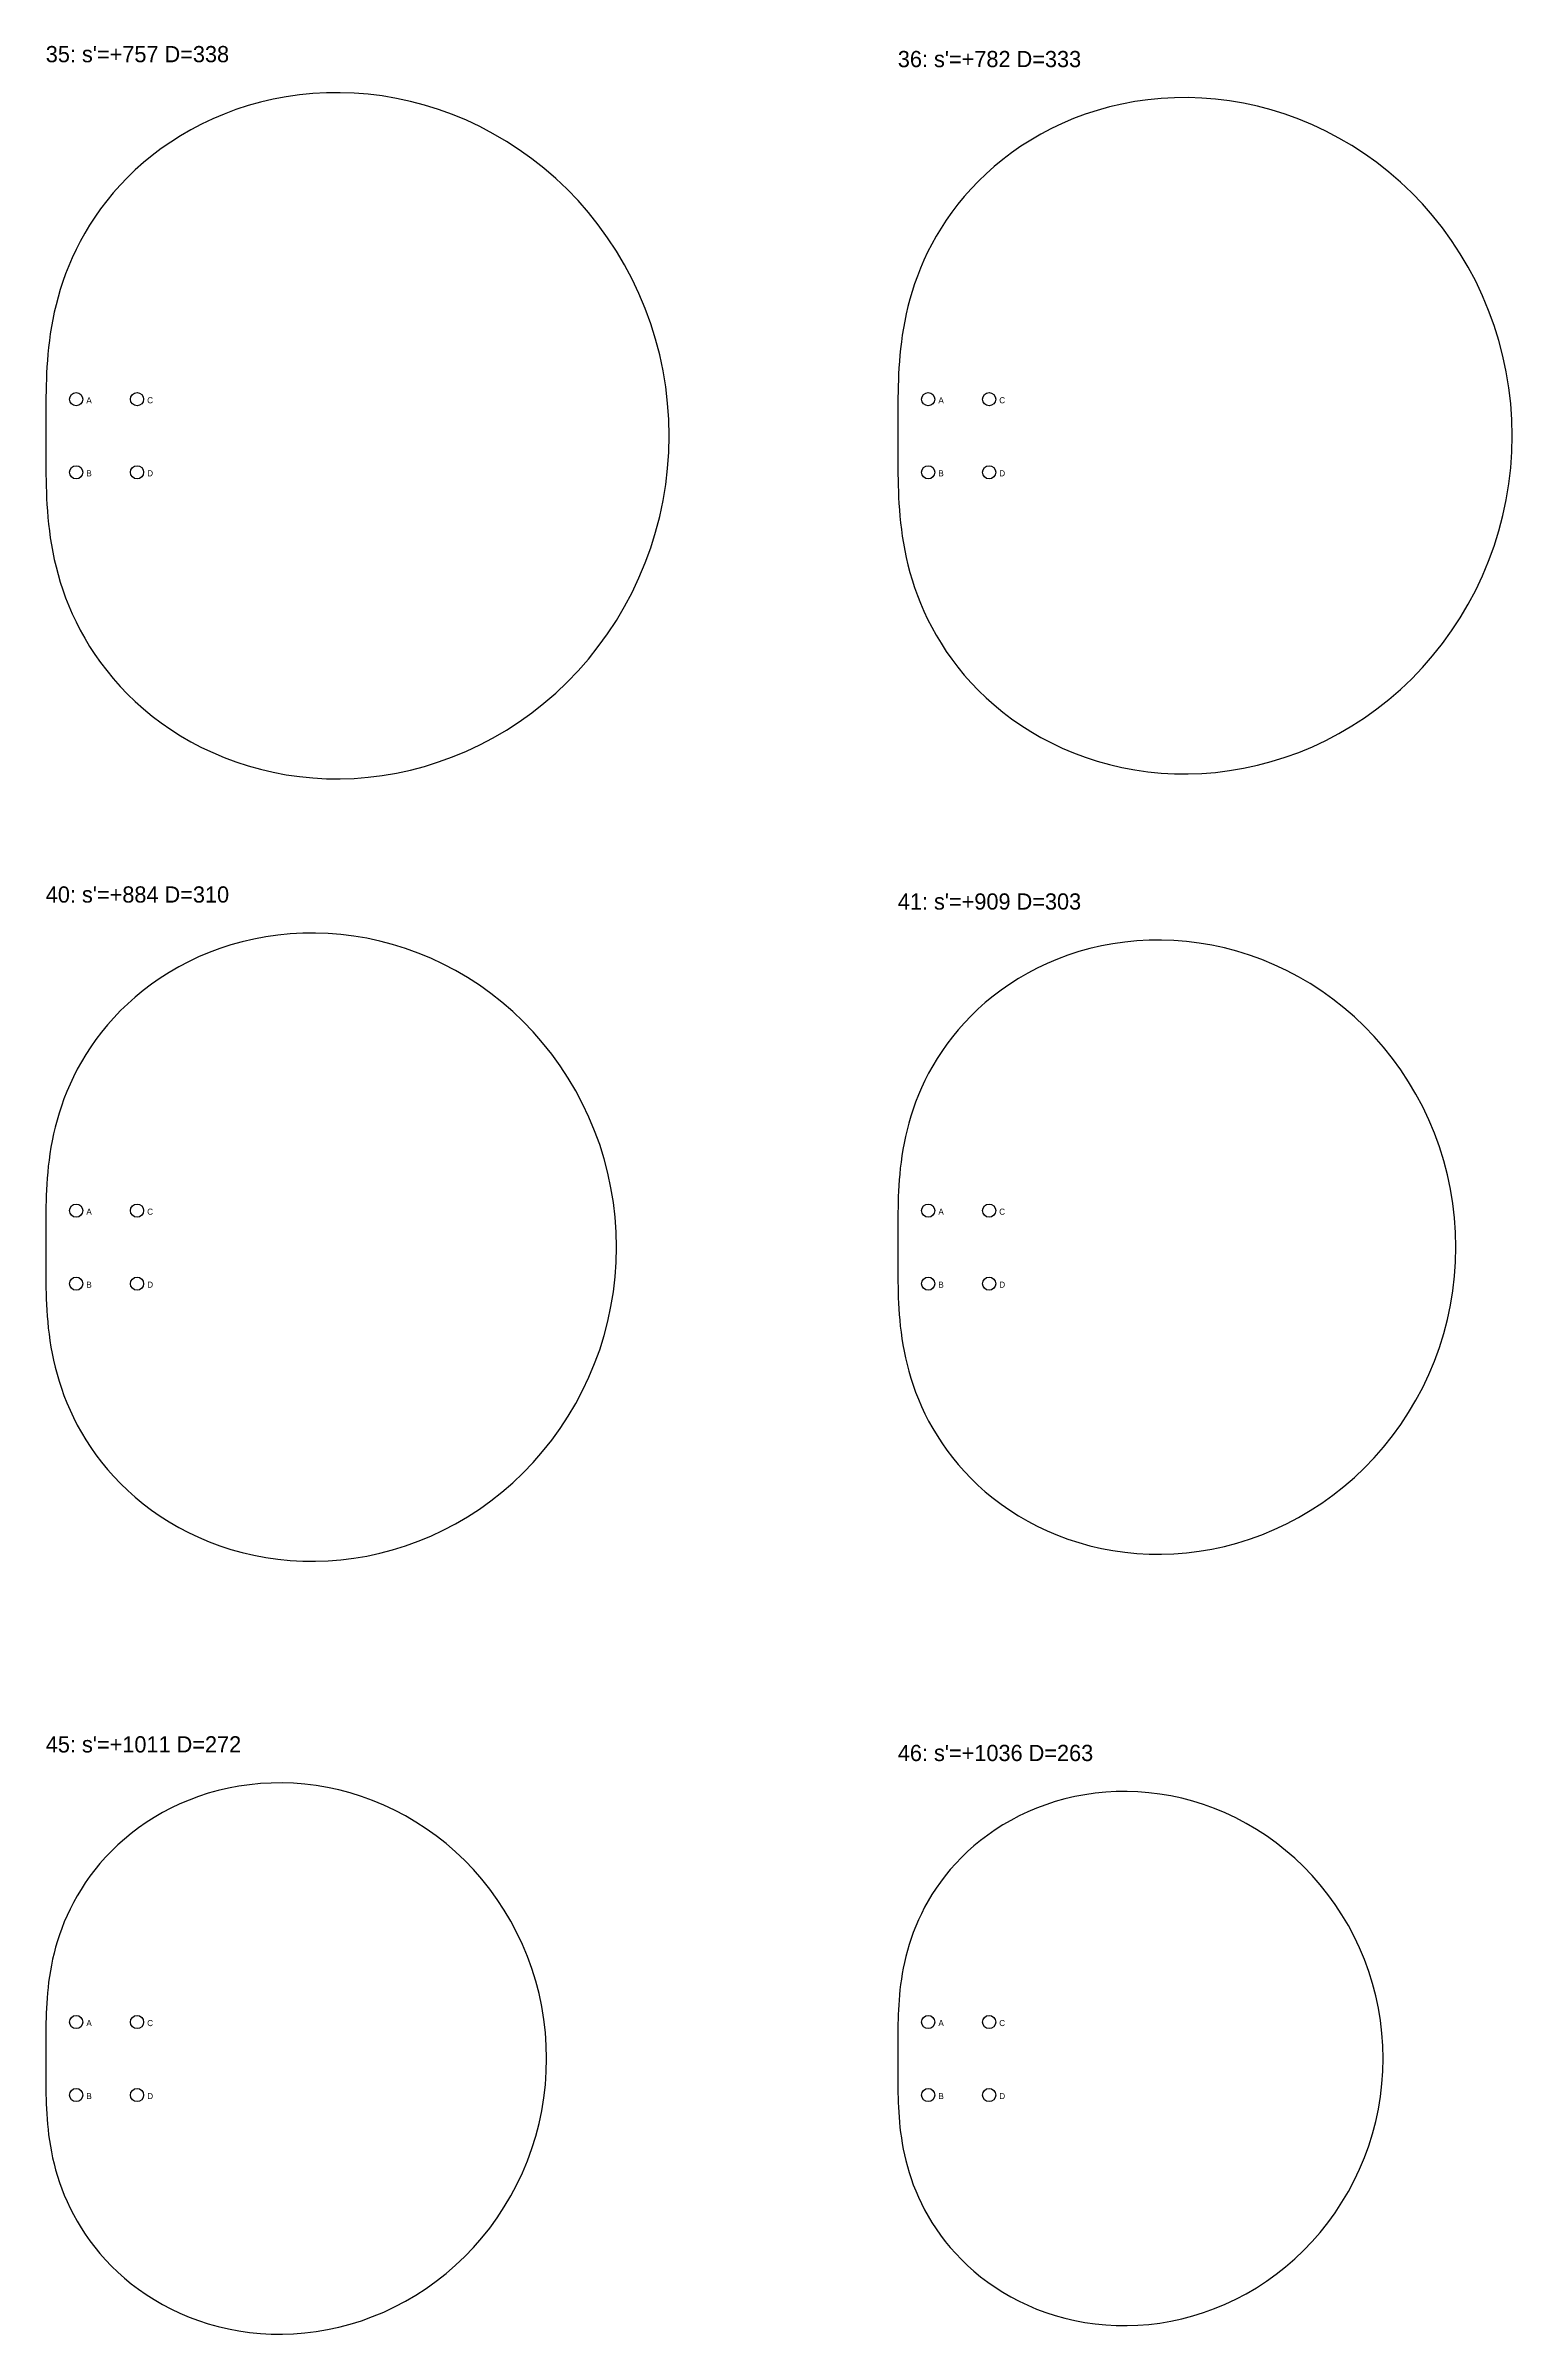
# Model space of a CAD drawing. Header units: millimetres. Extents: x 0 to 2007, y -5243 to 138.
# Drawn here: x 0 to 723, y -3736 to -2608 of the extents above; entities that cross this region are included whole.
import ezdxf

# ---------------------------------------------------------------- set-up
doc = ezdxf.new("R2010")
doc.units = ezdxf.units.MM
for name, color, linetype in [('DOWEL', 5, 'CONTINUOUS'), ('SLAB_35', 7, 'CONTINUOUS'), ('SLAB_36', 2, 'CONTINUOUS'), ('SLAB_40', 6, 'CONTINUOUS'), ('SLAB_41', 7, 'CONTINUOUS'), ('SLAB_45', 5, 'CONTINUOUS'), ('SLAB_46', 6, 'CONTINUOUS'), ('TEXT', 1, 'CONTINUOUS')]:
    doc.layers.add(name, color=color, linetype=linetype)

msp = doc.modelspace()

# ---------------------------------------------------------------- linework, layer by layer
at = {"layer": 'DOWEL'}
for centre in [(15, -2782), (45, -2782), (435, -2782), (465, -2782), (15, -2818), (45, -2818), (435, -2818), (465, -2818), (15, -3182), (45, -3182), (435, -3182), (465, -3182), (15, -3218), (45, -3218), (435, -3218), (465, -3218), (15, -3582), (45, -3582), (435, -3582), (465, -3582), (15, -3618), (45, -3618), (435, -3618), (465, -3618)]:
    msp.add_circle(centre, 3.25, dxfattribs=at)
at = {"layer": 'SLAB_35'}
msp.add_lwpolyline([(307.277, -2800), (307.089, -2791.959), (306.528, -2783.937), (305.596, -2775.955), (304.293, -2768.031), (302.626, -2760.184), (300.598, -2752.434), (298.217, -2744.799), (295.488, -2737.298), (292.421, -2729.947), (289.025, -2722.763), (285.309, -2715.765), (281.285, -2708.966), (276.965, -2702.382), (272.362, -2696.028), (267.488, -2689.917), (262.359, -2684.062), (256.989, -2678.474), (251.394, -2673.164), (245.589, -2668.142), (239.592, -2663.417), (233.419, -2658.997), (227.087, -2654.888), (220.614, -2651.096), (214.018, -2647.625), (207.316, -2644.48), (200.526, -2641.663), (193.666, -2639.174), (186.754, -2637.015), (179.807, -2635.185), (172.843, -2633.682), (165.879, -2632.502), (158.932, -2631.644), (152.018, -2631.101), (145.153, -2630.868), (138.353, -2630.938), (131.632, -2631.305), (125.004, -2631.959), (118.484, -2632.893), (112.083, -2634.097), (105.815, -2635.559), (99.689, -2637.27), (93.718, -2639.218), (87.91, -2641.39), (82.275, -2643.776), (76.819, -2646.362), (71.551, -2649.135), (66.476, -2652.082), (61.599, -2655.189), (56.925, -2658.444), (52.457, -2661.833), (48.197, -2665.342), (44.147, -2668.958), (40.307, -2672.667), (36.678, -2676.458), (33.258, -2680.316), (30.045, -2684.231), (27.037, -2688.188), (24.231, -2692.178), (21.622, -2696.188), (19.205, -2700.209), (16.975, -2704.23), (14.927, -2708.241), (13.053, -2712.234), (11.347, -2716.2), (9.802, -2720.132), (8.41, -2724.024), (7.162, -2727.868), (6.051, -2731.66), (5.068, -2735.395), (4.205, -2739.069), (3.452, -2742.679), (2.802, -2746.223), (2.245, -2749.699), (1.774, -2753.106), (1.379, -2756.445), (1.053, -2759.714), (0.787, -2762.917), (0.574, -2766.054), (0.407, -2769.128), (0.279, -2772.142), (0.184, -2775.1), (0.115, -2778.006), (0.068, -2780.864), (0.037, -2783.679), (0.018, -2786.458), (0.007, -2789.205), (0.002, -2791.926), (0, -2794.628), (0, -2797.317), (0, -2800), (0, -2802.683), (0, -2805.372), (0.002, -2808.074), (0.007, -2810.795), (0.018, -2813.542), (0.037, -2816.321), (0.068, -2819.136), (0.115, -2821.994), (0.184, -2824.9), (0.279, -2827.858), (0.407, -2830.872), (0.574, -2833.946), (0.787, -2837.083), (1.053, -2840.286), (1.379, -2843.555), (1.774, -2846.894), (2.245, -2850.301), (2.802, -2853.777), (3.452, -2857.321), (4.205, -2860.931), (5.068, -2864.605), (6.051, -2868.34), (7.162, -2872.132), (8.41, -2875.976), (9.802, -2879.868), (11.347, -2883.8), (13.053, -2887.766), (14.927, -2891.759), (16.975, -2895.77), (19.205, -2899.791), (21.622, -2903.812), (24.231, -2907.822), (27.037, -2911.812), (30.045, -2915.769), (33.258, -2919.684), (36.678, -2923.542), (40.307, -2927.333), (44.147, -2931.042), (48.197, -2934.658), (52.457, -2938.167), (56.925, -2941.556), (61.599, -2944.811), (66.476, -2947.918), (71.551, -2950.865), (76.819, -2953.638), (82.275, -2956.224), (87.91, -2958.61), (93.718, -2960.782), (99.689, -2962.73), (105.815, -2964.441), (112.083, -2965.903), (118.484, -2967.107), (125.004, -2968.041), (131.632, -2968.695), (138.353, -2969.062), (145.153, -2969.132), (152.018, -2968.899), (158.932, -2968.356), (165.879, -2967.498), (172.843, -2966.318), (179.807, -2964.815), (186.754, -2962.985), (193.666, -2960.826), (200.526, -2958.337), (207.316, -2955.52), (214.018, -2952.375), (220.614, -2948.904), (227.087, -2945.112), (233.419, -2941.003), (239.592, -2936.583), (245.589, -2931.858), (251.394, -2926.836), (256.989, -2921.526), (262.359, -2915.938), (267.488, -2910.083), (272.362, -2903.972), (276.965, -2897.618), (281.285, -2891.034), (285.309, -2884.235), (289.025, -2877.237), (292.421, -2870.053), (295.488, -2862.702), (298.217, -2855.201), (300.598, -2847.566), (302.626, -2839.816), (304.293, -2831.969), (305.596, -2824.045), (306.528, -2816.063), (307.089, -2808.041)], close=True, dxfattribs=at)
at = {"layer": 'SLAB_36'}
msp.add_lwpolyline([(722.873, -2800), (722.688, -2792.074), (722.135, -2784.167), (721.216, -2776.299), (719.932, -2768.489), (718.289, -2760.755), (716.29, -2753.116), (713.943, -2745.59), (711.253, -2738.196), (708.23, -2730.951), (704.883, -2723.87), (701.22, -2716.972), (697.254, -2710.271), (692.996, -2703.781), (688.458, -2697.518), (683.654, -2691.495), (678.599, -2685.723), (673.306, -2680.216), (667.791, -2674.982), (662.07, -2670.032), (656.158, -2665.375), (650.074, -2661.018), (643.833, -2656.968), (637.452, -2653.23), (630.951, -2649.809), (624.344, -2646.709), (617.652, -2643.932), (610.89, -2641.479), (604.077, -2639.351), (597.23, -2637.547), (590.366, -2636.065), (583.502, -2634.903), (576.654, -2634.057), (569.839, -2633.521), (563.073, -2633.292), (556.37, -2633.361), (549.745, -2633.723), (543.212, -2634.368), (536.785, -2635.288), (530.477, -2636.474), (524.298, -2637.916), (518.261, -2639.602), (512.375, -2641.522), (506.65, -2643.664), (501.095, -2646.015), (495.718, -2648.564), (490.525, -2651.297), (485.523, -2654.202), (480.716, -2657.265), (476.109, -2660.473), (471.705, -2663.813), (467.506, -2667.272), (463.514, -2670.836), (459.729, -2674.492), (456.152, -2678.229), (452.781, -2682.032), (449.615, -2685.89), (446.65, -2689.791), (443.884, -2693.723), (441.312, -2697.676), (438.93, -2701.639), (436.732, -2705.602), (434.713, -2709.556), (432.866, -2713.492), (431.185, -2717.401), (429.662, -2721.277), (428.289, -2725.113), (427.059, -2728.902), (425.964, -2732.64), (424.995, -2736.321), (424.144, -2739.943), (423.403, -2743.501), (422.762, -2746.994), (422.213, -2750.42), (421.748, -2753.779), (421.359, -2757.069), (421.037, -2760.292), (420.776, -2763.448), (420.566, -2766.54), (420.401, -2769.57), (420.275, -2772.541), (420.181, -2775.457), (420.114, -2778.321), (420.067, -2781.138), (420.036, -2783.913), (420.017, -2786.652), (420.007, -2789.36), (420.002, -2792.042), (420, -2794.705), (420, -2797.356), (420, -2800), (420, -2802.644), (420, -2805.295), (420.002, -2807.958), (420.007, -2810.64), (420.017, -2813.348), (420.036, -2816.087), (420.067, -2818.862), (420.114, -2821.679), (420.181, -2824.543), (420.275, -2827.459), (420.401, -2830.43), (420.566, -2833.46), (420.776, -2836.552), (421.037, -2839.708), (421.359, -2842.931), (421.748, -2846.221), (422.213, -2849.58), (422.762, -2853.006), (423.403, -2856.499), (424.144, -2860.057), (424.995, -2863.679), (425.964, -2867.36), (427.059, -2871.098), (428.289, -2874.887), (429.662, -2878.723), (431.185, -2882.599), (432.866, -2886.508), (434.713, -2890.444), (436.732, -2894.398), (438.93, -2898.361), (441.312, -2902.324), (443.884, -2906.277), (446.65, -2910.209), (449.615, -2914.11), (452.781, -2917.968), (456.152, -2921.771), (459.729, -2925.508), (463.514, -2929.164), (467.506, -2932.728), (471.705, -2936.187), (476.109, -2939.527), (480.716, -2942.735), (485.523, -2945.798), (490.525, -2948.703), (495.718, -2951.436), (501.095, -2953.985), (506.65, -2956.336), (512.375, -2958.478), (518.261, -2960.398), (524.298, -2962.084), (530.477, -2963.526), (536.785, -2964.712), (543.212, -2965.632), (549.745, -2966.277), (556.37, -2966.639), (563.073, -2966.708), (569.839, -2966.479), (576.654, -2965.943), (583.502, -2965.097), (590.366, -2963.935), (597.23, -2962.453), (604.077, -2960.649), (610.89, -2958.521), (617.652, -2956.068), (624.344, -2953.291), (630.951, -2950.191), (637.452, -2946.77), (643.833, -2943.032), (650.074, -2938.982), (656.158, -2934.625), (662.07, -2929.968), (667.791, -2925.018), (673.306, -2919.784), (678.599, -2914.277), (683.654, -2908.505), (688.458, -2902.482), (692.996, -2896.219), (697.254, -2889.729), (701.22, -2883.028), (704.883, -2876.13), (708.23, -2869.049), (711.253, -2861.804), (713.943, -2854.41), (716.29, -2846.884), (718.289, -2839.245), (719.932, -2831.511), (721.216, -2823.701), (722.135, -2815.833), (722.688, -2807.926)], close=True, dxfattribs=at)
at = {"layer": 'SLAB_40'}
msp.add_lwpolyline([(281.347, -3200), (281.176, -3192.637), (280.662, -3185.293), (279.808, -3177.984), (278.616, -3170.728), (277.089, -3163.544), (275.233, -3156.448), (273.052, -3149.457), (270.554, -3142.589), (267.746, -3135.858), (264.636, -3129.281), (261.234, -3122.873), (257.549, -3116.648), (253.594, -3110.62), (249.379, -3104.802), (244.917, -3099.206), (240.22, -3093.845), (235.303, -3088.729), (230.18, -3083.867), (224.866, -3079.269), (219.375, -3074.943), (213.722, -3070.895), (207.925, -3067.133), (201.998, -3063.661), (195.958, -3060.483), (189.822, -3057.604), (183.605, -3055.024), (177.324, -3052.745), (170.995, -3050.769), (164.634, -3049.093), (158.258, -3047.716), (151.882, -3046.637), (145.521, -3045.85), (139.19, -3045.353), (132.905, -3045.14), (126.678, -3045.204), (120.524, -3045.54), (114.456, -3046.139), (108.485, -3046.994), (102.625, -3048.096), (96.886, -3049.435), (91.277, -3051.002), (85.81, -3052.785), (80.492, -3054.774), (75.332, -3056.959), (70.337, -3059.326), (65.513, -3061.865), (60.866, -3064.563), (56.401, -3067.409), (52.121, -3070.389), (48.03, -3073.492), (44.13, -3076.705), (40.421, -3080.015), (36.906, -3083.412), (33.583, -3086.883), (30.451, -3090.416), (27.51, -3094), (24.756, -3097.623), (22.186, -3101.276), (19.797, -3104.948), (17.584, -3108.63), (15.543, -3112.311), (13.667, -3115.984), (11.952, -3119.64), (10.39, -3123.271), (8.975, -3126.872), (7.7, -3130.435), (6.558, -3133.955), (5.54, -3137.427), (4.64, -3140.847), (3.85, -3144.211), (3.161, -3147.516), (2.566, -3150.761), (2.056, -3153.944), (1.624, -3157.063), (1.262, -3160.12), (0.964, -3163.114), (0.72, -3166.046), (0.526, -3168.918), (0.373, -3171.733), (0.256, -3174.493), (0.168, -3177.201), (0.106, -3179.861), (0.062, -3182.479), (0.034, -3185.057), (0.016, -3187.601), (0.007, -3190.116), (0.002, -3192.608), (0, -3195.082), (0, -3197.544), (0, -3200), (0, -3202.456), (0, -3204.918), (0.002, -3207.392), (0.007, -3209.884), (0.016, -3212.399), (0.034, -3214.943), (0.062, -3217.521), (0.106, -3220.139), (0.168, -3222.799), (0.256, -3225.507), (0.373, -3228.267), (0.526, -3231.082), (0.72, -3233.954), (0.964, -3236.886), (1.262, -3239.88), (1.624, -3242.937), (2.056, -3246.056), (2.566, -3249.239), (3.161, -3252.484), (3.85, -3255.789), (4.64, -3259.153), (5.54, -3262.573), (6.558, -3266.045), (7.7, -3269.565), (8.975, -3273.128), (10.39, -3276.729), (11.952, -3280.36), (13.667, -3284.016), (15.543, -3287.689), (17.584, -3291.37), (19.797, -3295.052), (22.186, -3298.724), (24.756, -3302.377), (27.51, -3306), (30.451, -3309.584), (33.583, -3313.117), (36.906, -3316.588), (40.421, -3319.985), (44.13, -3323.295), (48.03, -3326.508), (52.121, -3329.611), (56.401, -3332.591), (60.866, -3335.437), (65.513, -3338.135), (70.337, -3340.674), (75.332, -3343.041), (80.492, -3345.226), (85.81, -3347.215), (91.277, -3348.998), (96.886, -3350.565), (102.625, -3351.904), (108.485, -3353.006), (114.456, -3353.861), (120.524, -3354.46), (126.678, -3354.796), (132.905, -3354.86), (139.19, -3354.647), (145.521, -3354.15), (151.882, -3353.363), (158.258, -3352.284), (164.634, -3350.907), (170.995, -3349.231), (177.324, -3347.255), (183.605, -3344.976), (189.822, -3342.396), (195.958, -3339.517), (201.998, -3336.339), (207.925, -3332.867), (213.722, -3329.105), (219.375, -3325.057), (224.866, -3320.731), (230.18, -3316.133), (235.303, -3311.271), (240.22, -3306.155), (244.917, -3300.794), (249.379, -3295.198), (253.594, -3289.38), (257.549, -3283.352), (261.234, -3277.127), (264.636, -3270.719), (267.746, -3264.142), (270.554, -3257.411), (273.052, -3250.543), (275.233, -3243.552), (277.089, -3236.456), (278.616, -3229.272), (279.808, -3222.016), (280.662, -3214.707), (281.176, -3207.363)], close=True, dxfattribs=at)
at = {"layer": 'SLAB_41'}
msp.add_lwpolyline([(695.067, -3200), (694.9, -3192.802), (694.397, -3185.621), (693.562, -3178.475), (692.397, -3171.382), (690.904, -3164.358), (689.089, -3157.42), (686.957, -3150.586), (684.515, -3143.87), (681.769, -3137.29), (678.729, -3130.86), (675.402, -3124.594), (671.8, -3118.508), (667.933, -3112.615), (663.812, -3106.927), (659.449, -3101.456), (654.858, -3096.215), (650.051, -3091.212), (645.042, -3086.459), (639.846, -3081.964), (634.478, -3077.734), (628.952, -3073.777), (623.283, -3070.099), (617.489, -3066.704), (611.584, -3063.598), (605.584, -3060.782), (599.506, -3058.26), (593.365, -3056.032), (587.178, -3054.1), (580.959, -3052.461), (574.725, -3051.116), (568.491, -3050.06), (562.272, -3049.291), (556.083, -3048.805), (549.938, -3048.596), (543.85, -3048.66), (537.834, -3048.988), (531.901, -3049.574), (526.064, -3050.41), (520.334, -3051.487), (514.723, -3052.796), (509.24, -3054.328), (503.894, -3056.071), (498.695, -3058.016), (493.65, -3060.152), (488.767, -3062.466), (484.051, -3064.949), (479.508, -3067.587), (475.142, -3070.369), (470.958, -3073.282), (466.958, -3076.316), (463.145, -3079.457), (459.519, -3082.694), (456.082, -3086.015), (452.833, -3089.408), (449.772, -3092.862), (446.896, -3096.366), (444.203, -3099.909), (441.691, -3103.48), (439.355, -3107.07), (437.192, -3110.669), (435.196, -3114.269), (433.362, -3117.859), (431.685, -3121.434), (430.158, -3124.984), (428.775, -3128.504), (427.528, -3131.988), (426.411, -3135.429), (425.417, -3138.824), (424.537, -3142.167), (423.764, -3145.456), (423.09, -3148.688), (422.508, -3151.86), (422.01, -3154.972), (421.588, -3158.022), (421.234, -3161.01), (420.942, -3163.937), (420.704, -3166.804), (420.514, -3169.612), (420.365, -3172.364), (420.25, -3175.062), (420.165, -3177.71), (420.103, -3180.311), (420.061, -3182.87), (420.033, -3185.39), (420.016, -3187.877), (420.007, -3190.336), (420.002, -3192.773), (420, -3195.191), (420, -3197.599), (420, -3200), (420, -3202.401), (420, -3204.809), (420.002, -3207.227), (420.007, -3209.664), (420.016, -3212.123), (420.033, -3214.61), (420.061, -3217.13), (420.103, -3219.689), (420.165, -3222.29), (420.25, -3224.938), (420.365, -3227.636), (420.514, -3230.388), (420.704, -3233.196), (420.942, -3236.063), (421.234, -3238.99), (421.588, -3241.978), (422.01, -3245.028), (422.508, -3248.14), (423.09, -3251.312), (423.764, -3254.544), (424.537, -3257.833), (425.417, -3261.176), (426.411, -3264.571), (427.528, -3268.012), (428.775, -3271.496), (430.158, -3275.016), (431.685, -3278.566), (433.362, -3282.141), (435.196, -3285.731), (437.192, -3289.331), (439.355, -3292.93), (441.691, -3296.52), (444.203, -3300.091), (446.896, -3303.634), (449.772, -3307.138), (452.833, -3310.592), (456.082, -3313.985), (459.519, -3317.306), (463.145, -3320.543), (466.958, -3323.684), (470.958, -3326.718), (475.142, -3329.631), (479.508, -3332.413), (484.051, -3335.051), (488.767, -3337.534), (493.65, -3339.848), (498.695, -3341.984), (503.894, -3343.929), (509.24, -3345.672), (514.723, -3347.204), (520.334, -3348.513), (526.064, -3349.59), (531.901, -3350.426), (537.834, -3351.012), (543.85, -3351.34), (549.938, -3351.404), (556.083, -3351.195), (562.272, -3350.709), (568.491, -3349.94), (574.725, -3348.884), (580.959, -3347.539), (587.178, -3345.9), (593.365, -3343.968), (599.506, -3341.74), (605.584, -3339.218), (611.584, -3336.402), (617.489, -3333.296), (623.283, -3329.901), (628.952, -3326.223), (634.478, -3322.266), (639.846, -3318.036), (645.042, -3313.541), (650.051, -3308.788), (654.858, -3303.785), (659.449, -3298.544), (663.812, -3293.073), (667.933, -3287.385), (671.8, -3281.492), (675.402, -3275.406), (678.729, -3269.14), (681.769, -3262.71), (684.515, -3256.13), (686.957, -3249.414), (689.089, -3242.58), (690.904, -3235.642), (692.397, -3228.618), (693.562, -3221.525), (694.397, -3214.379), (694.9, -3207.198)], close=True, dxfattribs=at)
at = {"layer": 'SLAB_45'}
msp.add_lwpolyline([(246.896, -3600), (246.746, -3593.539), (246.295, -3587.094), (245.546, -3580.68), (244.499, -3574.313), (243.16, -3568.008), (241.531, -3561.781), (239.617, -3555.646), (237.425, -3549.619), (234.96, -3543.712), (232.231, -3537.941), (229.246, -3532.317), (226.012, -3526.854), (222.541, -3521.564), (218.842, -3516.459), (214.926, -3511.549), (210.805, -3506.844), (206.49, -3502.354), (201.995, -3498.087), (197.331, -3494.052), (192.512, -3490.256), (187.552, -3486.704), (182.464, -3483.402), (177.263, -3480.356), (171.963, -3477.567), (166.578, -3475.04), (161.122, -3472.776), (155.61, -3470.777), (150.056, -3469.042), (144.475, -3467.571), (138.879, -3466.363), (133.284, -3465.416), (127.702, -3464.726), (122.146, -3464.29), (116.63, -3464.102), (111.166, -3464.159), (105.766, -3464.454), (100.441, -3464.98), (95.201, -3465.73), (90.059, -3466.697), (85.022, -3467.872), (80.1, -3469.246), (75.302, -3470.812), (70.636, -3472.557), (66.108, -3474.474), (61.724, -3476.552), (57.491, -3478.78), (53.413, -3481.148), (49.495, -3483.645), (45.739, -3486.26), (42.149, -3488.983), (38.726, -3491.802), (35.472, -3494.708), (32.387, -3497.688), (29.471, -3500.734), (26.723, -3503.834), (24.141, -3506.979), (21.724, -3510.159), (19.469, -3513.365), (17.373, -3516.588), (15.431, -3519.818), (13.64, -3523.049), (11.994, -3526.272), (10.488, -3529.48), (9.118, -3532.667), (7.876, -3535.826), (6.757, -3538.953), (5.755, -3542.042), (4.862, -3545.089), (4.072, -3548.09), (3.378, -3551.042), (2.774, -3553.943), (2.251, -3556.791), (1.804, -3559.583), (1.425, -3562.321), (1.108, -3565.003), (0.846, -3567.63), (0.632, -3570.204), (0.461, -3572.724), (0.327, -3575.194), (0.224, -3577.616), (0.148, -3579.993), (0.093, -3582.327), (0.054, -3584.624), (0.029, -3586.886), (0.014, -3589.119), (0.006, -3591.326), (0.002, -3593.513), (0, -3595.684), (0, -3597.845), (0, -3600), (0, -3602.155), (0, -3604.316), (0.002, -3606.487), (0.006, -3608.674), (0.014, -3610.881), (0.029, -3613.114), (0.054, -3615.376), (0.093, -3617.673), (0.148, -3620.007), (0.224, -3622.384), (0.327, -3624.806), (0.461, -3627.276), (0.632, -3629.796), (0.846, -3632.37), (1.108, -3634.997), (1.425, -3637.679), (1.804, -3640.417), (2.251, -3643.209), (2.774, -3646.057), (3.378, -3648.958), (4.072, -3651.91), (4.862, -3654.911), (5.755, -3657.958), (6.757, -3661.047), (7.876, -3664.174), (9.118, -3667.333), (10.488, -3670.52), (11.994, -3673.728), (13.64, -3676.951), (15.431, -3680.182), (17.373, -3683.412), (19.469, -3686.635), (21.724, -3689.841), (24.141, -3693.021), (26.723, -3696.166), (29.471, -3699.266), (32.387, -3702.312), (35.472, -3705.292), (38.726, -3708.198), (42.149, -3711.017), (45.739, -3713.74), (49.495, -3716.355), (53.413, -3718.852), (57.491, -3721.22), (61.724, -3723.448), (66.108, -3725.526), (70.636, -3727.443), (75.302, -3729.188), (80.1, -3730.754), (85.022, -3732.128), (90.059, -3733.303), (95.201, -3734.27), (100.441, -3735.02), (105.766, -3735.546), (111.166, -3735.841), (116.63, -3735.898), (122.146, -3735.71), (127.702, -3735.274), (133.284, -3734.584), (138.879, -3733.637), (144.475, -3732.429), (150.056, -3730.958), (155.61, -3729.223), (161.122, -3727.224), (166.578, -3724.96), (171.963, -3722.433), (177.263, -3719.644), (182.464, -3716.598), (187.552, -3713.296), (192.512, -3709.744), (197.331, -3705.948), (201.995, -3701.913), (206.49, -3697.646), (210.805, -3693.156), (214.926, -3688.451), (218.842, -3683.541), (222.541, -3678.436), (226.012, -3673.146), (229.246, -3667.683), (232.231, -3662.059), (234.96, -3656.288), (237.425, -3650.381), (239.617, -3644.354), (241.531, -3638.219), (243.16, -3631.992), (244.499, -3625.687), (245.546, -3619.32), (246.295, -3612.906), (246.746, -3606.461)], close=True, dxfattribs=at)
at = {"layer": 'SLAB_46'}
msp.add_lwpolyline([(659.194, -3600), (659.048, -3593.74), (658.611, -3587.496), (657.885, -3581.282), (656.872, -3575.114), (655.574, -3569.006), (653.995, -3562.973), (652.141, -3557.03), (650.018, -3551.19), (647.63, -3545.468), (644.986, -3539.877), (642.094, -3534.428), (638.961, -3529.136), (635.598, -3524.011), (632.015, -3519.065), (628.221, -3514.308), (624.229, -3509.75), (620.048, -3505.4), (615.693, -3501.267), (611.175, -3497.358), (606.506, -3493.68), (601.701, -3490.239), (596.772, -3487.04), (591.733, -3484.088), (586.598, -3481.387), (581.381, -3478.939), (576.096, -3476.745), (570.756, -3474.808), (565.375, -3473.128), (559.967, -3471.703), (554.546, -3470.533), (549.126, -3469.615), (543.718, -3468.946), (538.336, -3468.523), (532.992, -3468.342), (527.698, -3468.397), (522.466, -3468.682), (517.307, -3469.192), (512.231, -3469.919), (507.249, -3470.856), (502.369, -3471.994), (497.601, -3473.326), (492.953, -3474.842), (488.432, -3476.533), (484.045, -3478.39), (479.798, -3480.403), (475.697, -3482.562), (471.747, -3484.856), (467.951, -3487.275), (464.312, -3489.808), (460.834, -3492.446), (457.518, -3495.178), (454.365, -3497.993), (451.376, -3500.88), (448.551, -3503.831), (445.889, -3506.835), (443.388, -3509.881), (441.047, -3512.962), (438.862, -3516.068), (436.831, -3519.19), (434.95, -3522.32), (433.214, -3525.449), (431.619, -3528.572), (430.161, -3531.68), (428.833, -3534.767), (427.63, -3537.828), (426.546, -3540.858), (425.575, -3543.85), (424.71, -3546.802), (423.945, -3549.71), (423.273, -3552.57), (422.687, -3555.38), (422.181, -3558.139), (421.748, -3560.844), (421.381, -3563.497), (421.073, -3566.095), (420.819, -3568.64), (420.612, -3571.133), (420.447, -3573.575), (420.317, -3575.968), (420.217, -3578.314), (420.143, -3580.617), (420.09, -3582.879), (420.053, -3585.104), (420.029, -3587.296), (420.014, -3589.458), (420.006, -3591.597), (420.002, -3593.715), (420, -3595.819), (420, -3597.912), (420, -3600), (420, -3602.088), (420, -3604.181), (420.002, -3606.285), (420.006, -3608.403), (420.014, -3610.542), (420.029, -3612.704), (420.053, -3614.896), (420.09, -3617.121), (420.143, -3619.383), (420.217, -3621.686), (420.317, -3624.032), (420.447, -3626.425), (420.612, -3628.867), (420.819, -3631.36), (421.073, -3633.905), (421.381, -3636.503), (421.748, -3639.156), (422.181, -3641.861), (422.687, -3644.62), (423.273, -3647.43), (423.945, -3650.29), (424.71, -3653.198), (425.575, -3656.15), (426.546, -3659.142), (427.63, -3662.172), (428.833, -3665.233), (430.161, -3668.32), (431.619, -3671.428), (433.214, -3674.551), (434.95, -3677.68), (436.831, -3680.81), (438.862, -3683.932), (441.047, -3687.038), (443.388, -3690.119), (445.889, -3693.165), (448.551, -3696.169), (451.376, -3699.12), (454.365, -3702.007), (457.518, -3704.822), (460.834, -3707.554), (464.312, -3710.192), (467.951, -3712.725), (471.747, -3715.144), (475.697, -3717.438), (479.798, -3719.597), (484.045, -3721.61), (488.432, -3723.467), (492.953, -3725.158), (497.601, -3726.674), (502.369, -3728.006), (507.249, -3729.144), (512.231, -3730.081), (517.307, -3730.808), (522.466, -3731.318), (527.698, -3731.603), (532.992, -3731.658), (538.336, -3731.477), (543.718, -3731.054), (549.126, -3730.385), (554.546, -3729.467), (559.967, -3728.297), (565.375, -3726.872), (570.756, -3725.192), (576.096, -3723.255), (581.381, -3721.061), (586.598, -3718.613), (591.733, -3715.912), (596.772, -3712.96), (601.701, -3709.761), (606.506, -3706.32), (611.175, -3702.642), (615.693, -3698.733), (620.048, -3694.6), (624.229, -3690.25), (628.221, -3685.692), (632.015, -3680.935), (635.598, -3675.989), (638.961, -3670.864), (642.094, -3665.572), (644.986, -3660.123), (647.63, -3654.532), (650.018, -3648.81), (652.141, -3642.97), (653.995, -3637.027), (655.574, -3630.994), (656.872, -3624.886), (657.885, -3618.718), (658.611, -3612.504), (659.048, -3606.26)], close=True, dxfattribs=at)

# ---------------------------------------------------------------- texts
at = {"layer": 'DOWEL'}
for s, p in [('A', (20, -2784)), ('C', (50, -2784)), ('A', (440, -2784)), ('C', (470, -2784)), ('B', (20, -2820)), ('D', (50, -2820)), ('B', (440, -2820)), ('D', (470, -2820)), ('A', (20, -3184)), ('C', (50, -3184)), ('A', (440, -3184)), ('C', (470, -3184)), ('B', (20, -3220)), ('D', (50, -3220)), ('B', (440, -3220)), ('D', (470, -3220)), ('A', (20, -3584)), ('C', (50, -3584)), ('A', (440, -3584)), ('C', (470, -3584)), ('B', (20, -3620)), ('D', (50, -3620)), ('B', (440, -3620)), ('D', (470, -3620))]:
    msp.add_text(s, height=3, dxfattribs=at).set_placement(p)
at = {"layer": 'TEXT'}
for s, p in [("35: s'=+757 D=338", (0, -2615.868)), ("36: s'=+782 D=333", (420, -2618.292)), ("40: s'=+884 D=310", (0, -3030.14)), ("41: s'=+909 D=303", (420, -3033.596)), ("45: s'=+1011 D=272", (0, -3449.102)), ("46: s'=+1036 D=263", (420, -3453.342))]:
    msp.add_text(s, height=8, dxfattribs=at).set_placement(p)

doc.saveas('drawing.dxf')
